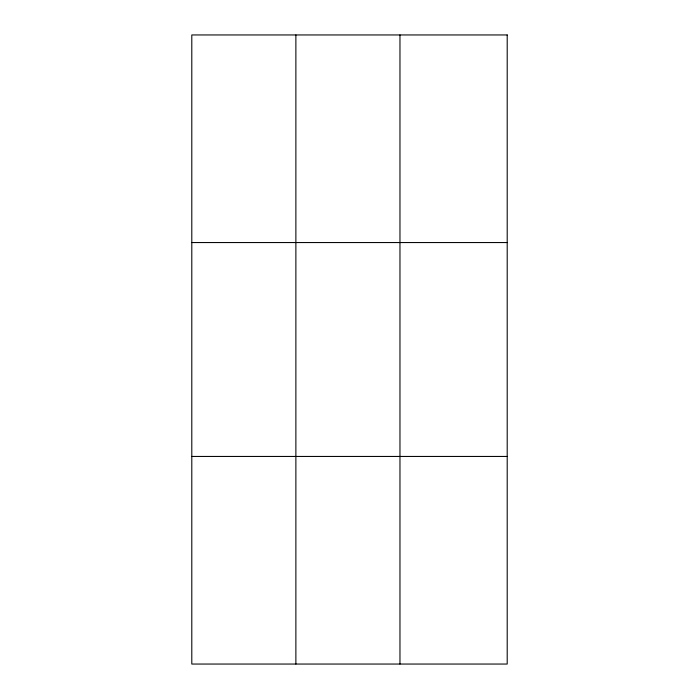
<?xml version="1.0" encoding="UTF-8"?>
<svg xmlns="http://www.w3.org/2000/svg" width="699" height="699" viewBox="0 0 699 699"><rect width="100%" height="100%" fill="white"/><g stroke="black" fill="none" stroke-linecap="round" stroke-linejoin="round"><path stroke-width="1.05" d="M295.878 34.95L295.878 664.05M399.968 34.95L399.968 664.05M191.797 242.553L507.203 242.553M191.797 456.447L507.203 456.447M507.203 34.95L507.203 664.05L191.797 664.05L191.797 34.95L507.203 34.95"/></g></svg>
